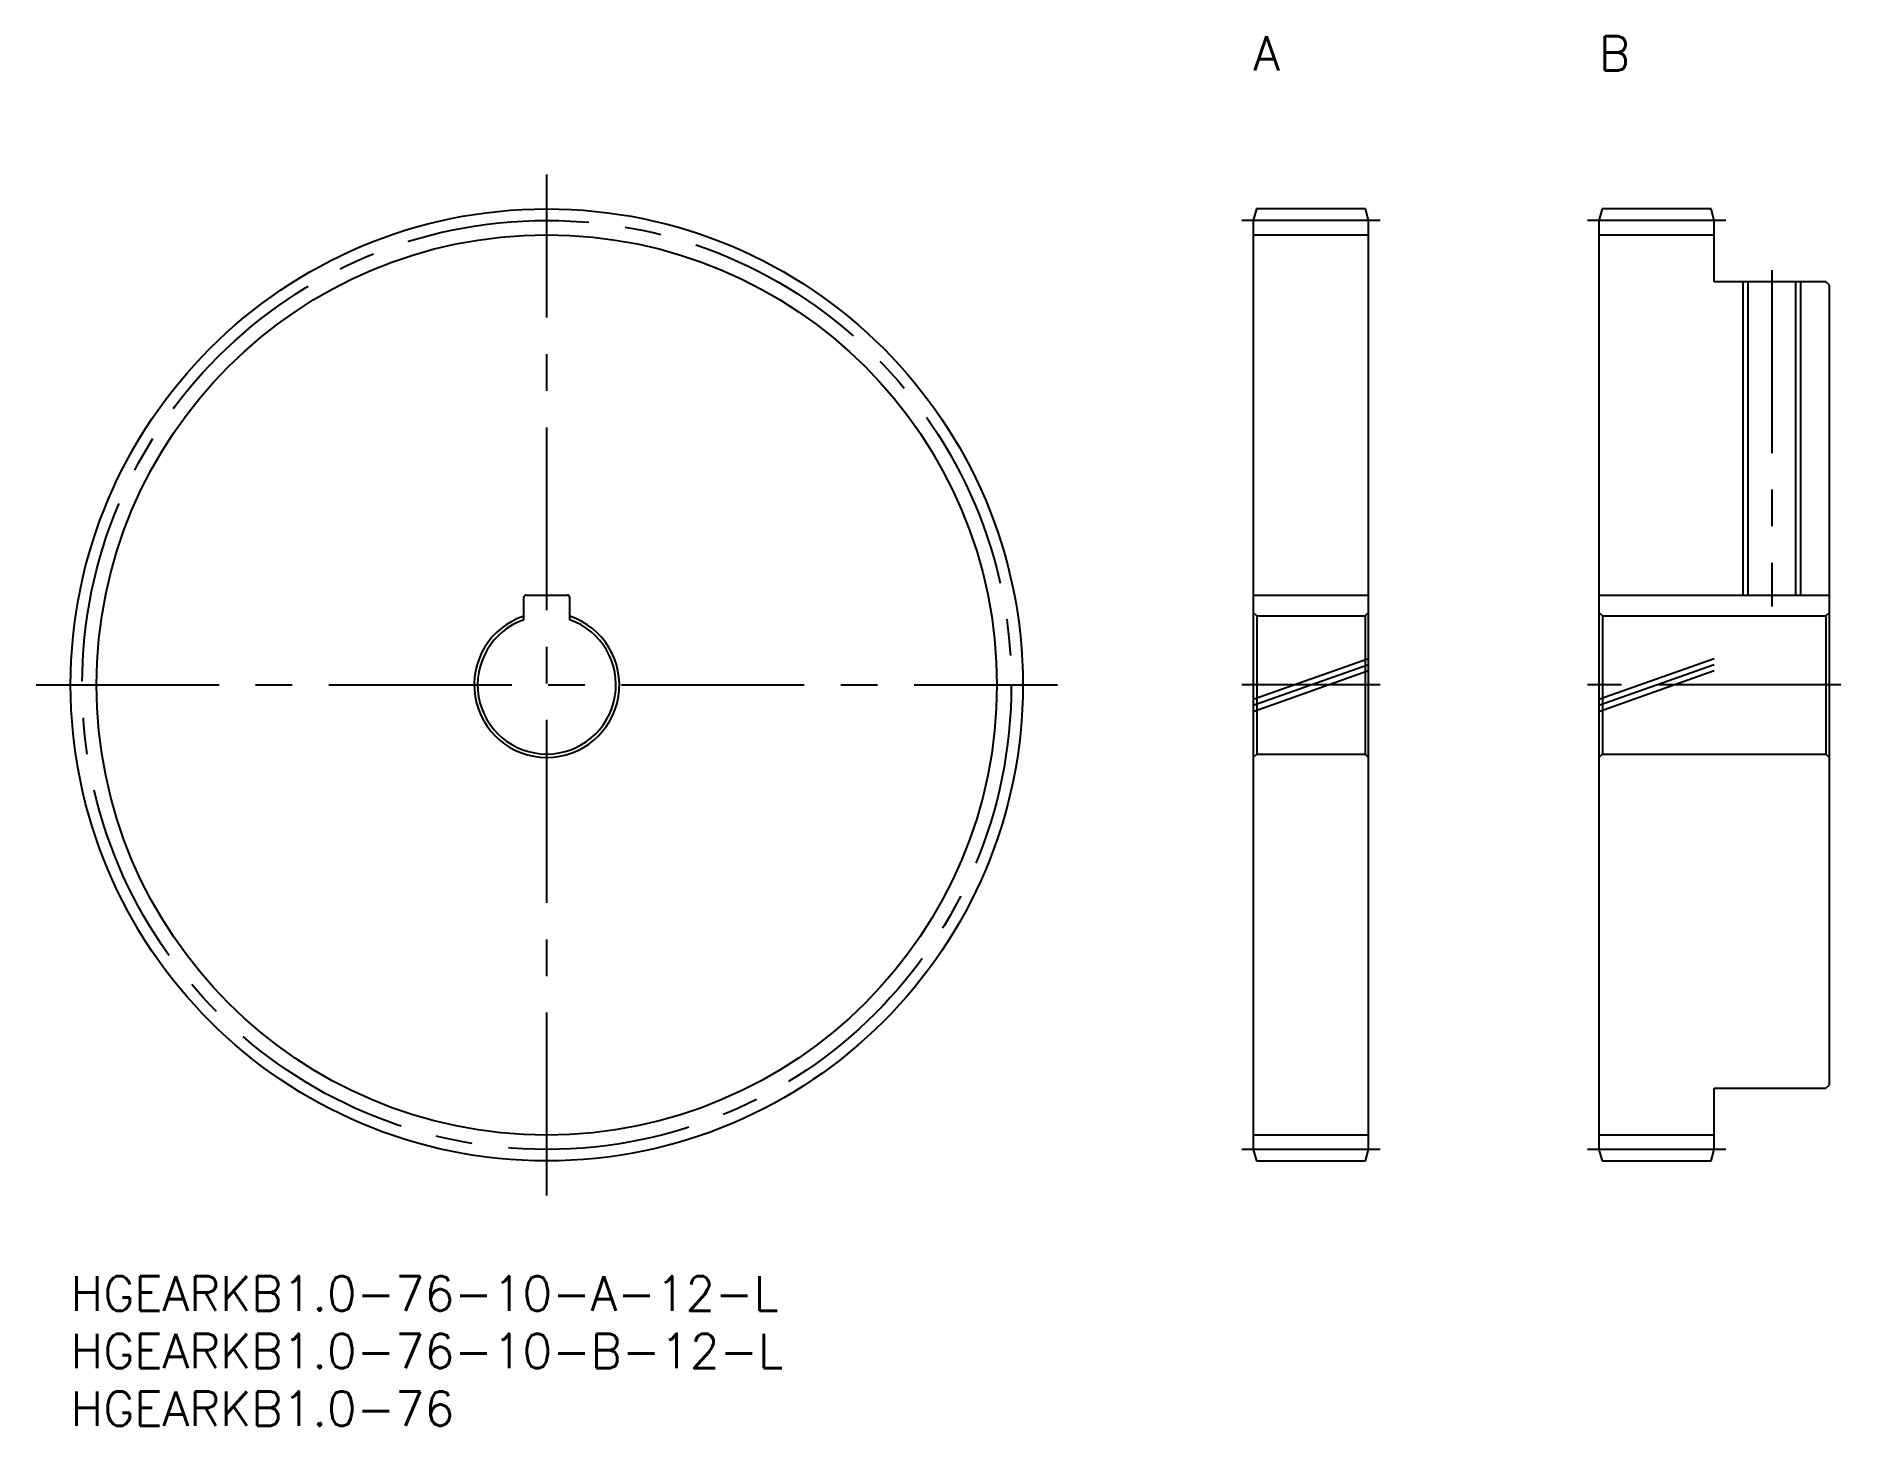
# Model space of a CAD drawing. Extents: x -3 to 154, y -13 to 108.
import ezdxf

# ---------------------------------------------------------------- set-up
doc = ezdxf.new("R2010")
doc.units = 0
doc.header["$LTSCALE"] = 0.5
doc.linetypes.add('CENTER', pattern=[50.8, 31.75, -6.35, 6.35, -6.35])
doc.linetypes.add('PHANTOM', pattern=[63.5, 31.75, -6.35, 6.35, -6.35, 6.35, -6.35])
for name, color, linetype in [('MSM_CENTER', 1, 'CENTER'), ('MSM_CONTINUOUS', 7, 'CONTINUOUS'), ('MSM_IMAGINARY', 6, 'PHANTOM'), ('MSM_NARROW', 5, 'CONTINUOUS'), ('MSM_PART_NUMBER', 7, 'CONTINUOUS')]:
    doc.layers.add(name, color=color, linetype=linetype)
doc.styles.get("Standard").update_dxf_attribs({"font": 'txt.shx', "height": 1, "bigfont": 'bigfont.shx'})

# ---------------------------------------------------------------- blocks, each defined once
blk = doc.blocks.new('*U27')
at = {"layer": 'MSM_PART_NUMBER'}
blk.add_text('A', height=3, dxfattribs=at).set_placement((102.64, 104.64))
blk = doc.blocks.new('*U28')
at = {"layer": 'MSM_PART_NUMBER'}
blk.add_text('B', height=3, dxfattribs=at).set_placement((132.64, 104.64))
blk = doc.blocks.new('*U29')
at = {"layer": 'MSM_PART_NUMBER'}
blk.add_text('HGEARKB1.0-76-10-A-12-L', height=3, dxfattribs=at).set_placement((0, -3))
blk = doc.blocks.new('*U30')
at = {"layer": 'MSM_PART_NUMBER'}
blk.add_text('HGEARKB1.0-76-10-B-12-L', height=3, dxfattribs=at).set_placement((0, -8))
blk = doc.blocks.new('*U31')
at = {"layer": 'MSM_PART_NUMBER'}
blk.add_text('HGEARKB1.0-76', height=3, dxfattribs=at).set_placement((0, -13))

msp = doc.modelspace()

# ---------------------------------------------------------------- linework, layer by layer
at = {"layer": 'MSM_CENTER'}
for p, q in [((41.32, 7), (41.32, 95.64)), ((113.64, 91.64), (101.64, 91.64)), ((143.64, 91.64), (131.64, 91.64)), ((147.64, 87.32), (147.64, 58.12)), ((-3, 51.32), (85.64, 51.32)), ((113.64, 51.32), (101.64, 51.32)), ((153.64, 51.32), (131.64, 51.32)), ((113.64, 11), (101.64, 11)), ((143.64, 11), (131.64, 11))]:
    msp.add_line(p, q, dxfattribs=at)
msp.add_circle((41.32, 51.32), 40.32, dxfattribs=at)
at = {"layer": 'MSM_CONTINUOUS'}
for p, q in [((102.91, 92.64), (102.64, 91.64)), ((112.37, 92.64), (102.91, 92.64)), ((112.64, 91.64), (112.37, 92.64)), ((132.91, 92.64), (132.64, 91.64)), ((142.37, 92.64), (132.91, 92.64)), ((142.64, 91.64), (142.37, 92.64)), ((102.64, 91.64), (102.64, 11)), ((112.64, 11), (112.64, 91.64)), ((132.64, 91.64), (132.64, 11)), ((142.64, 86.32), (142.64, 91.64)), ((102.64, 90.39), (112.64, 90.39)), ((132.64, 90.39), (142.64, 90.39)), ((152.34, 86.32), (142.64, 86.32)), ((145.57, 86.32), (145.57, 59.12)), ((149.71, 86.32), (149.71, 59.12)), ((152.64, 86.02), (152.34, 86.32)), ((152.64, 16.62), (152.64, 86.02)), ((39.32, 56.98), (39.32, 58.92)), ((39.52, 59.12), (43.12, 59.12)), ((43.32, 56.98), (43.32, 58.92)), ((102.64, 59.12), (112.64, 59.12)), ((132.64, 59.12), (152.64, 59.12)), ((102.94, 57.32), (102.64, 57.62)), ((102.94, 57.32), (102.94, 45.32)), ((102.94, 57.32), (112.34, 57.32)), ((112.64, 57.62), (112.34, 57.32)), ((112.34, 57.32), (112.34, 45.32)), ((132.94, 57.32), (132.64, 57.62)), ((132.94, 57.32), (132.94, 45.32)), ((132.94, 57.32), (152.34, 57.32)), ((152.64, 57.62), (152.34, 57.32)), ((152.34, 57.32), (152.34, 45.32)), ((102.94, 45.32), (102.64, 45.02)), ((102.94, 45.32), (112.34, 45.32)), ((112.64, 45.02), (112.34, 45.32)), ((132.94, 45.32), (132.64, 45.02)), ((132.94, 45.32), (152.34, 45.32)), ((152.64, 45.02), (152.34, 45.32)), ((142.64, 11), (142.64, 16.32)), ((142.64, 16.32), (152.34, 16.32)), ((152.34, 16.32), (152.64, 16.62)), ((112.64, 12.25), (102.64, 12.25)), ((102.64, 11), (102.91, 10)), ((112.37, 10), (112.64, 11)), ((142.64, 12.25), (132.64, 12.25)), ((132.64, 11), (132.91, 10)), ((142.37, 10), (142.64, 11)), ((102.91, 10), (112.37, 10)), ((132.91, 10), (142.37, 10))]:
    msp.add_line(p, q, dxfattribs=at)
msp.add_circle((41.32, 51.32), 41.32, dxfattribs=at)
for centre, radius, start, end in [((39.52, 58.92), 0.2, 90, 180), ((43.12, 58.92), 0.2, 0, 90), ((41.32, 51.32), 6.3, 108.5094, 71.4906), ((41.32, 51.32), 6, 109.4712, 70.5288)]:
    msp.add_arc(centre, radius, start, end, dxfattribs=at)
at = {"layer": 'MSM_IMAGINARY'}
for p, q in [((102.64, 50.08), (112.64, 53.62)), ((132.64, 50.08), (142.64, 53.62)), ((102.64, 49.55), (112.64, 53.09)), ((102.64, 49.02), (112.64, 52.56)), ((132.64, 49.55), (142.64, 53.09)), ((132.64, 49.02), (142.64, 52.56))]:
    msp.add_line(p, q, dxfattribs=at)
at = {"layer": 'MSM_NARROW'}
for p, q in [((145.14, 86.32), (145.14, 59.12)), ((150.14, 86.32), (150.14, 59.12))]:
    msp.add_line(p, q, dxfattribs=at)
msp.add_circle((41.32, 51.32), 39.07, dxfattribs=at)

# ---------------------------------------------------------------- block references
at = {"layer": 'MSM_CONTINUOUS'}
for name in ['*U27', '*U28', '*U29', '*U30', '*U31']:
    msp.add_blockref(name, (0, 0), dxfattribs=at)

doc.saveas('drawing.dxf')
